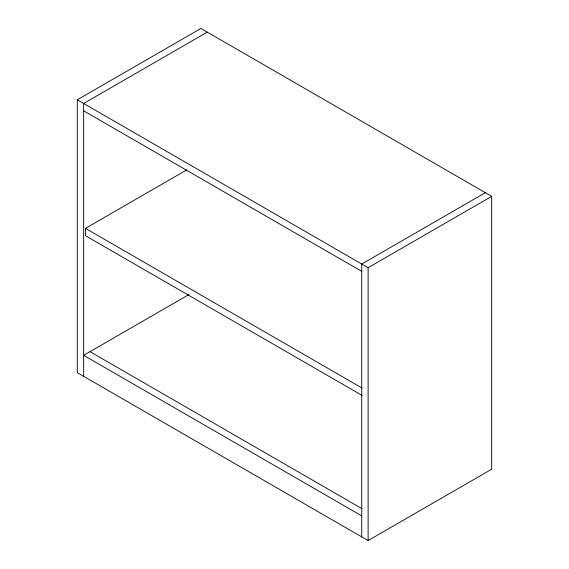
<?xml version="1.0" encoding="UTF-8"?>
<svg xmlns="http://www.w3.org/2000/svg" width="569" height="569" viewBox="0 0 569 569"><rect width="100%" height="100%" fill="white"/><g stroke="black" fill="none" stroke-linecap="round" stroke-linejoin="round"><path stroke-width="0.85" d="M77.292 99.81L200.893 28.45L491.708 196.348L491.708 469.19L368.107 540.55L77.292 372.652L77.292 99.81L368.107 267.707L491.708 196.348M207.251 32.12L83.657 103.48L83.657 376.322M362.026 395.37L85.471 235.701L85.471 228.361L186.682 169.925M188.979 294.529L83.657 355.333L361.749 515.891M485.343 192.678L361.749 264.037L361.749 536.88M83.657 110.827L361.749 271.377M85.471 228.361L362.026 388.022M90.016 351.663L361.962 508.672M368.107 267.707L368.107 540.55"/></g></svg>
